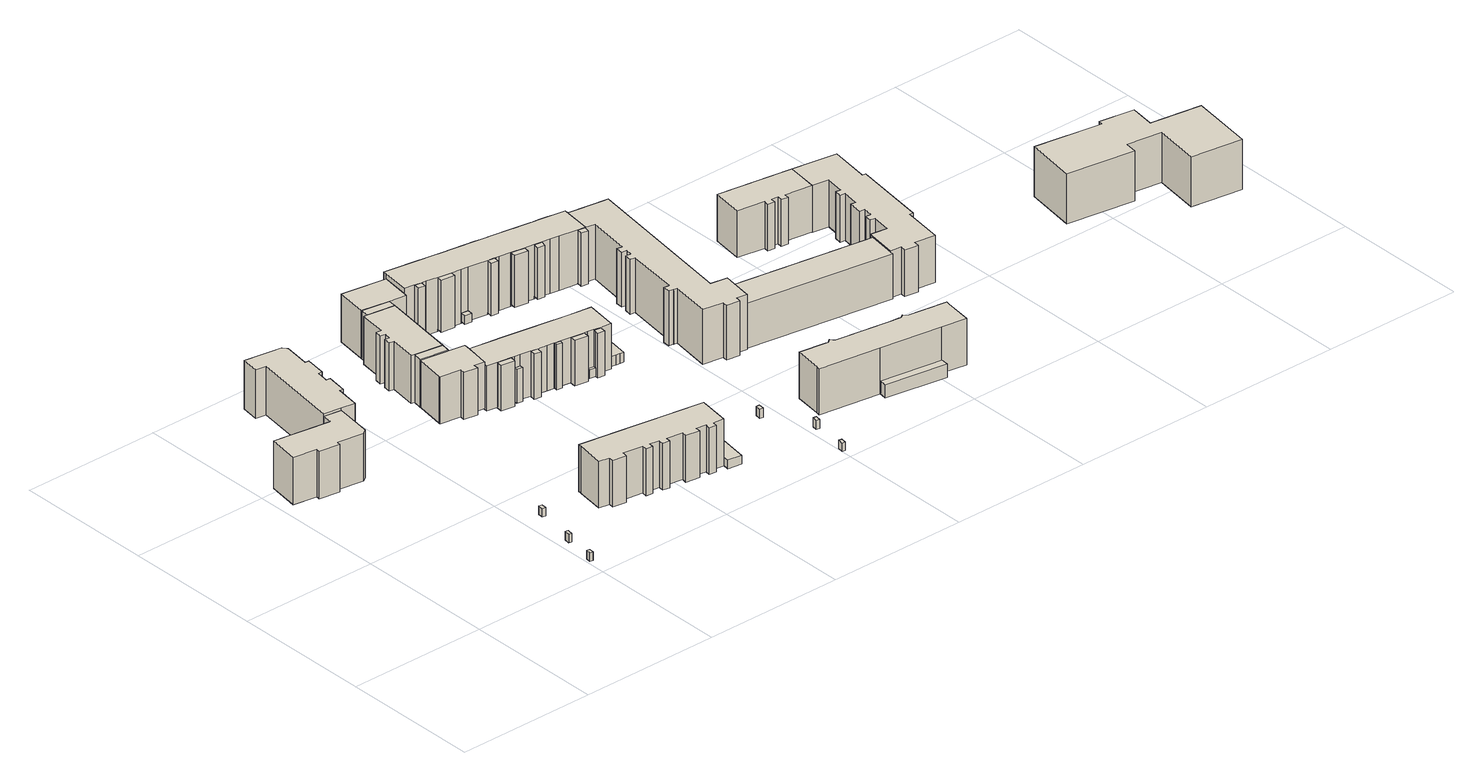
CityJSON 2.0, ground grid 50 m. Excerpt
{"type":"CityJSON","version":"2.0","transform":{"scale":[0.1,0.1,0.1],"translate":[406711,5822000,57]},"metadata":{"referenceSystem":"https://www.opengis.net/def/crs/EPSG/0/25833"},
"CityObjects":{
"building1":{"type":"Building","attributes":{"Gemeindeschluessel":"11000010","BezugspunktDach":"2200","function":"31001_1010","measuredHeight":16.96,"storeysAboveGround":5},"address":[{"country":"Germany","locality":"Berlin","thoroughfareNumber":"35, 37","thoroughfareName":"Schkeuditzer Straße"}],"geometry":[{"type":"Solid","lod":"1","boundaries":[[[[0,1,2,3,4,5,6,7,8,9,10]],[[11,12,13,14,15,16,17,18,19,20,21]],[[11,21,10,9]],[[12,11,9,8]],[[13,12,8,7]],[[14,13,7,6]],[[15,14,6,5]],[[16,15,5,4]],[[17,16,4,3]],[[18,17,3,2]],[[19,18,2,1]],[[20,19,1,0]],[[21,20,0,10]]]]}]},
"building2":{"type":"Building","attributes":{"Gemeindeschluessel":"11000010","BezugspunktDach":"2200","function":"51009_1610","measuredHeight":3,"storeysAboveGround":0},"address":[{"country":"Germany","locality":"Berlin"}],"geometry":[{"type":"Solid","lod":"1","boundaries":[[[[22,23,24,25]],[[26,27,28,29]],[[26,29,25,24]],[[27,26,24,23]],[[28,27,23,22]],[[29,28,22,25]]]]}]},
"building3":{"type":"Building","attributes":{"Gemeindeschluessel":"11000010","BezugspunktDach":"2200","function":"51009_1610","measuredHeight":3,"storeysAboveGround":0},"address":[{"country":"Germany","locality":"Berlin"}],"geometry":[{"type":"Solid","lod":"1","boundaries":[[[[30,31,32,33]],[[34,35,36,37]],[[34,37,33,32]],[[35,34,32,31]],[[36,35,31,30]],[[37,36,30,33]]]]}]},
"building4":{"type":"Building","attributes":{"Gemeindeschluessel":"11000010","BezugspunktDach":"2200","function":"51009_1610","measuredHeight":3,"storeysAboveGround":0},"address":[{"country":"Germany","locality":"Berlin"}],"geometry":[{"type":"Solid","lod":"1","boundaries":[[[[38,39,40,41]],[[42,43,44,45]],[[42,45,41,40]],[[43,42,40,39]],[[44,43,39,38]],[[45,44,38,41]]]]}]},
"building5":{"type":"Building","attributes":{"Gemeindeschluessel":"11000010","BezugspunktDach":"2200","function":"31001_1010","measuredHeight":17.37,"storeysAboveGround":5},"address":[{"country":"Germany","locality":"Berlin","thoroughfareNumber":"46, 48, 50","thoroughfareName":"Torgauer Straße"}],"geometry":[{"type":"Solid","lod":"1","boundaries":[[[[46,47,48,49,50,51,52,53,54,55,56,57,58,59,60,61]],[[62,63,64,65,66,67,68,69,70,71,72,73,74,75,76,77]],[[62,77,61,60]],[[63,62,60,59]],[[64,63,59,58]],[[65,64,58,57]],[[66,65,57,56]],[[67,66,56,55]],[[68,67,55,54]],[[69,68,54,53]],[[70,69,53,52]],[[71,70,52,51]],[[72,71,51,50]],[[73,72,50,49]],[[74,73,49,48]],[[75,74,48,47]],[[76,75,47,46]],[[77,76,46,61]]]]}]},
"building6":{"type":"Building","attributes":{"Gemeindeschluessel":"11000010","BezugspunktDach":"2200","function":"31001_1010","measuredHeight":16.77,"storeysAboveGround":5},"address":[{"country":"Germany","locality":"Berlin","thoroughfareNumber":"59, 61, 63","thoroughfareName":"Torgauer Straße"}],"geometry":[{"type":"Solid","lod":"1","boundaries":[[[[78,79,80,81,82,83,84,85,86,87,88,89,90,91,92,93,94,95,96,97,98,99,100,101,102,103]],[[104,105,106,107,108,109,110,111,112,113,114,115,116,117,118,119,120,121,122,123,124,125,126,127,128,129]],[[104,129,103,102]],[[105,104,102,101]],[[106,105,101,100]],[[107,106,100,99]],[[108,107,99,98]],[[109,108,98,97]],[[110,109,97,96]],[[111,110,96,95]],[[112,111,95,94]],[[113,112,94,93]],[[114,113,93,92]],[[115,114,92,91]],[[116,115,91,90]],[[117,116,90,89]],[[118,117,89,88]],[[119,118,88,87]],[[120,119,87,86]],[[121,120,86,85]],[[122,121,85,84]],[[123,122,84,83]],[[124,123,83,82]],[[125,124,82,81]],[[126,125,81,80]],[[127,126,80,79]],[[128,127,79,78]],[[129,128,78,103]]]]}]},
"building7":{"type":"Building","attributes":{"Gemeindeschluessel":"11000010","function":"31001_1010"},"address":[{"country":"Germany","locality":"Berlin","thoroughfareNumber":"45, 47, 49, 51","thoroughfareName":"Torgauer Straße"}],"children":["building7-1","building7-2","building7-3","building7-4","building7-5"]},
"building7-1":{"type":"BuildingPart","attributes":{"BezugspunktDach":"2200","measuredHeight":17.26,"storeysAboveGround":5},"parents":["building7"],"geometry":[{"type":"MultiSurface","lod":"1","boundaries":[[[130,131,132,133,134,135,136,137,138,139,140,141,142,143]],[[144,145,146,147,148,149,150,151,152,153,154,155,156,157]],[[144,157,143,142]],[[145,144,142,141]],[[146,145,141,140]],[[147,146,140,139]],[[148,147,139,138]],[[149,148,138,137]],[[150,149,137,136]],[[151,150,136,135]],[[153,152,134,133]],[[155,154,132,131]],[[156,155,131,130]],[[157,156,130,143]],[[151,135,134,152]],[[154,153,133,132,158]]]}]},
"building7-2":{"type":"BuildingPart","attributes":{"BezugspunktDach":"2200","measuredHeight":17.25,"storeysAboveGround":5},"parents":["building7"],"geometry":[{"type":"Solid","lod":"1","boundaries":[[[[159,160,161,162,163,164]],[[165,166,167,168,169,170]],[[165,170,164,163]],[[166,165,163,162]],[[167,166,162,161]],[[168,167,161,160]],[[169,168,160,159]],[[159,164,170,169]]]]}]},
"building7-3":{"type":"BuildingPart","attributes":{"BezugspunktDach":"2200","measuredHeight":17.25,"storeysAboveGround":5},"parents":["building7"],"geometry":[{"type":"Solid","lod":"1","boundaries":[[[[171,172,173,174,175,176,177,178,179,180,181,182,183,184]],[[185,186,187,188,189,190,191,192,193,194,195,196,197,198]],[[185,198,184,183]],[[186,185,183,182]],[[187,186,182,181]],[[189,188,180,179]],[[190,189,179,178]],[[191,190,178,177]],[[192,191,177,176]],[[193,192,176,175]],[[194,193,175,174]],[[195,194,174,173]],[[196,195,173,172]],[[197,196,172,171]],[[198,197,171,184]],[[188,187,181,180]]]]}]},
"building7-4":{"type":"BuildingPart","attributes":{"BezugspunktDach":"2200","measuredHeight":17.27,"storeysAboveGround":5},"parents":["building7"],"geometry":[{"type":"MultiSurface","lod":"1","boundaries":[[[199,133,132,200]],[[154,153,188,187]],[[154,187,200,132]],[[132,201,132,133]],[[188,153,133,199]],[[181,180,199,200]],[[153,154,201,132,133]],[[187,202,188,180,181]]]}]},
"building7-5":{"type":"BuildingPart","attributes":{"BezugspunktDach":"2200","measuredHeight":17.26,"storeysAboveGround":5},"parents":["building7"],"geometry":[{"type":"MultiSurface","lod":"1","boundaries":[[[134,159,164,135]],[[170,169,152,151]],[[170,151,135,164]],[[164,170,164,159]],[[152,169,159,134]],[[169,170,164,159]],[[203,151,152,134,135]]]}]},
"building8":{"type":"Building","attributes":{"Gemeindeschluessel":"11000010","BezugspunktDach":"2200","function":"51009_1610","measuredHeight":12.05,"storeysAboveGround":0},"address":[{"country":"Germany","locality":"Berlin"}],"geometry":[{"type":"Solid","lod":"1","boundaries":[[[[204,205,206,207]],[[208,209,210,211]],[[208,211,207,206]],[[209,208,206,205]],[[210,209,205,204]],[[211,210,204,207]]]]}]},
"building9":{"type":"Building","attributes":{"Gemeindeschluessel":"11000010","BezugspunktDach":"2200","function":"31001_2523","measuredHeight":3.12,"storeysAboveGround":1},"address":[{"country":"Germany","locality":"Berlin","thoroughfareNumber":"59 (1)","thoroughfareName":"Torgauer Straße"}],"geometry":[{"type":"Solid","lod":"1","boundaries":[[[[212,213,214,215,216]],[[217,218,219,220,221]],[[217,221,216,215]],[[218,217,215,214]],[[219,218,214,213]],[[220,219,213,212]],[[221,220,212,216]]]]}]},
"building10":{"type":"Building","attributes":{"Gemeindeschluessel":"11000010","function":"31001_1010"},"address":[{"country":"Germany","locality":"Berlin","thoroughfareNumber":"53, 55, 57","thoroughfareName":"Torgauer Straße"}],"children":["building10-1","building10-2","building10-3","building10-4","building10-5"]},
"building10-1":{"type":"BuildingPart","attributes":{"BezugspunktDach":"2200","measuredHeight":16.21,"storeysAboveGround":5},"parents":["building10"],"geometry":[{"type":"Solid","lod":"1","boundaries":[[[[222,223,224,225,226,227,228,229,230,231,232,233,234,235,236,237,238,239,240,241,242,243,244,245,246,247,248]],[[249,250,251,252,253,254,255,256,257,258,259,260,261,262,263,264,265,266,267,268,269,270,209,208,271,272,273]],[[249,273,248,247]],[[250,249,247,246]],[[251,250,246,245]],[[252,251,245,244]],[[253,252,244,243]],[[254,253,243,242]],[[255,254,242,241]],[[256,255,241,240]],[[257,256,240,239]],[[258,257,239,238]],[[259,258,238,237]],[[260,259,237,236]],[[261,260,236,235],[274,275,276,277]],[[262,261,235,234]],[[263,262,234,233]],[[265,264,232,231]],[[266,265,231,230]],[[267,266,230,229]],[[268,267,229,228]],[[269,268,228,227]],[[209,270,226,225]],[[208,209,225,224]],[[271,208,224,223]],[[273,272,222,248]],[[276,275,274,277]],[[264,263,233,232]],[[270,269,227,226]],[[272,271,223,222]]]]}]},
"building10-2":{"type":"BuildingPart","attributes":{"BezugspunktDach":"2200","measuredHeight":16.21,"storeysAboveGround":5},"parents":["building10"],"geometry":[{"type":"Solid","lod":"1","boundaries":[[[[278,233,232,279]],[[264,263,280,281]],[[264,281,279,232]],[[280,263,233,278]],[[281,280,278,279]],[[263,264,232,233]]]]}]},
"building10-3":{"type":"BuildingPart","attributes":{"BezugspunktDach":"2200","measuredHeight":16.29,"storeysAboveGround":5},"parents":["building10"],"geometry":[{"type":"MultiSurface","lod":"1","boundaries":[[[282,223,222,283]],[[284,285,286,287]],[[284,287,283,222]],[[285,284,272,271,223]],[[286,285,223,282]],[[287,286,282,283]],[[222,223,271,272]]]}]},
"building10-4":{"type":"BuildingPart","attributes":{"BezugspunktDach":"2200","measuredHeight":16.2,"storeysAboveGround":5},"parents":["building10"],"geometry":[{"type":"Solid","lod":"1","boundaries":[[[[288,227,226,289]],[[270,269,290,291]],[[270,291,289,226]],[[290,269,227,288]],[[291,290,288,289]],[[269,270,226,227]]]]}]},
"building10-5":{"type":"BuildingPart","attributes":{"BezugspunktDach":"2200","measuredHeight":15.92,"storeysAboveGround":5},"parents":["building10"],"geometry":[{"type":"Solid","lod":"1","boundaries":[[[[292,277,276,293,294]],[[295,275,274,296,297]],[[295,297,294,293]],[[275,295,293,276]],[[296,274,277,292]],[[297,296,292,294]],[[274,275,276,277]]]]}]},
"building11":{"type":"Building","attributes":{"Gemeindeschluessel":"11000010","BezugspunktDach":"2200","function":"51009_1610","measuredHeight":16.24,"storeysAboveGround":0},"address":[{"country":"Germany","locality":"Berlin"}],"geometry":[{"type":"Solid","lod":"1","boundaries":[[[[298,231,230,299]],[[266,265,300,301]],[[266,301,299,230]],[[265,266,230,231]],[[300,265,231,298]],[[301,300,298,299]]]]}]},
"building12":{"type":"Building","attributes":{"Gemeindeschluessel":"11000010","BezugspunktDach":"2200","function":"51009_1610","measuredHeight":16.79,"storeysAboveGround":0},"address":[{"country":"Germany","locality":"Berlin"}],"geometry":[{"type":"Solid","lod":"1","boundaries":[[[[302,303,304,305]],[[306,307,308,309]],[[306,309,305,304]],[[307,306,304,303]],[[308,307,303,302]],[[309,308,302,305]]]]}]},
"building13":{"type":"Building","attributes":{"Gemeindeschluessel":"11000010","BezugspunktDach":"2200","function":"51009_1610","measuredHeight":3,"storeysAboveGround":0},"address":[{"country":"Germany","locality":"Berlin"}],"geometry":[{"type":"Solid","lod":"1","boundaries":[[[[310,311,312,313]],[[314,275,295,315]],[[314,315,313,312]],[[275,314,312,311]],[[295,275,311,310]],[[315,295,310,313]]]]}]},
"building14":{"type":"Building","attributes":{"Gemeindeschluessel":"11000010","BezugspunktDach":"2200","function":"51009_1610","measuredHeight":3,"storeysAboveGround":0},"address":[{"country":"Germany","locality":"Berlin"}],"geometry":[{"type":"Solid","lod":"1","boundaries":[[[[316,317,318,319]],[[320,321,322,323]],[[320,323,319,318]],[[321,320,318,317]],[[322,321,317,316]],[[323,322,316,319]]]]}]},
"building15":{"type":"Building","attributes":{"Gemeindeschluessel":"11000010","BezugspunktDach":"2200","function":"51009_1610","measuredHeight":14.17,"storeysAboveGround":0},"address":[{"country":"Germany","locality":"Berlin"}],"geometry":[{"type":"Solid","lod":"1","boundaries":[[[[324,325,326,327]],[[328,329,330,331]],[[328,331,327,326]],[[329,328,326,325]],[[330,329,325,324]],[[331,330,324,327]]]]}]},
"building16":{"type":"Building","attributes":{"Gemeindeschluessel":"11000010","BezugspunktDach":"2200","function":"51009_1610","measuredHeight":3.38,"storeysAboveGround":0},"address":[{"country":"Germany","locality":"Berlin"}],"geometry":[{"type":"Solid","lod":"1","boundaries":[[[[332,333,334,335]],[[336,337,338,339]],[[336,339,335,334]],[[337,336,334,333]],[[338,337,333,332]],[[339,338,332,335]]]]}]},
"building17":{"type":"Building","attributes":{"Gemeindeschluessel":"11000010","BezugspunktDach":"2200","function":"31001_2523","measuredHeight":3.57,"storeysAboveGround":1},"address":[{"country":"Germany","locality":"Berlin","thoroughfareNumber":"53 (1)","thoroughfareName":"Torgauer Straße"}],"geometry":[{"type":"Solid","lod":"1","boundaries":[[[[340,341,342,343,344,345,346,347,348]],[[257,349,350,351,352,353,354,355,258]],[[257,258,348,347]],[[349,257,347,346]],[[350,349,346,345]],[[351,350,345,344]],[[352,351,344,343]],[[353,352,343,342]],[[354,353,342,341]],[[355,354,341,340]],[[258,355,340,348]]]]}]},
"building18":{"type":"Building","attributes":{"Gemeindeschluessel":"11000010","BezugspunktDach":"2200","function":"51009_1610","measuredHeight":3.26,"storeysAboveGround":0},"address":[{"country":"Germany","locality":"Berlin"}],"geometry":[{"type":"Solid","lod":"1","boundaries":[[[[356,357,358,359]],[[360,361,362,363]],[[360,363,359,358]],[[361,360,358,357]],[[362,361,357,356]],[[363,362,356,359]]]]}]},
"building19":{"type":"Building","attributes":{"Gemeindeschluessel":"11000010","function":"31001_1010"},"address":[{"country":"Germany","locality":"Berlin","thoroughfareNumber":"10, 2, 4, 6, 8","thoroughfareName":"Gohliser Straße"}],"children":["building19-1","building19-2","building19-3","building19-4","building19-5","building19-6","building19-7","building19-8"]},
"building19-1":{"type":"BuildingPart","attributes":{"BezugspunktDach":"2200","measuredHeight":19.39,"storeysAboveGround":6},"parents":["building19"],"geometry":[{"type":"MultiSurface","lod":"1","boundaries":[[[364,365,366,367,368,369,370,371,372,373,374,375,376,377,378,379,380,381,382,383,384,385,386,387,388,389,390,391,392,393,394,395,396,397,398,399,400,401,402]],[[403,404,405,406,407,408,409,410,411,412,413,414,415,416,417,418,419,420,421,422,423,424,425,426,427,428,429,430,431,432,433,434,435,436,437,438,439,440,441]],[[403,441,402,401]],[[404,403,401,400]],[[405,404,400,399]],[[406,405,399,398]],[[407,406,398,397]],[[408,407,397,396]],[[409,408,396,395]],[[410,409,395,394]],[[411,410,394,393]],[[412,411,393,392]],[[413,412,392,391]],[[414,413,391,390]],[[415,414,390,389]],[[416,415,389,388]],[[417,416,388,387]],[[418,417,387,386]],[[419,418,386,385]],[[420,419,385,384]],[[421,420,384,383]],[[422,421,442,443]],[[423,422,382,381]],[[424,423,381,380]],[[425,424,380,379]],[[426,425,444,445]],[[427,426,378,377]],[[428,427,377,446,447,376]],[[429,428,376,375]],[[430,429,375,374]],[[431,430,374,373]],[[432,431,373,448,449]],[[433,432,372,371]],[[434,433,450,451,452,453,371,370]],[[435,434,370,369]],[[436,435,454,455]],[[437,436,368,367]],[[438,437,367,366]],[[439,438,366,365]],[[440,439,456,457]],[[441,440,364,402]],[[443,442,383,382,458]],[[445,444,379,378]],[[376,447,446,377]],[[449,448,373,372]],[[453,452,451,450]],[[455,454,369,368]],[[457,456,365,364]]]}]},
"building19-2":{"type":"BuildingPart","attributes":{"BezugspunktDach":"2200","measuredHeight":18.58,"storeysAboveGround":6},"parents":["building19"],"geometry":[{"type":"MultiSurface","lod":"1","boundaries":[[[459,369,368,460]],[[455,454,461,462]],[[455,462,460,368]],[[461,454,369,459]],[[462,461,459,460]],[[454,455,368,369,463]]]}]},
"building19-3":{"type":"BuildingPart","attributes":{"BezugspunktDach":"2200","measuredHeight":3,"storeysAboveGround":6},"parents":["building19"],"geometry":[{"type":"Solid","lod":"1","boundaries":[[[[464,453,452,465]],[[451,450,466,467]],[[451,467,465,452]],[[466,450,453,464]],[[467,466,464,465]],[[450,451,452,453]]]]}]},
"building19-4":{"type":"BuildingPart","attributes":{"BezugspunktDach":"2200","measuredHeight":18.57,"storeysAboveGround":6},"parents":["building19"],"geometry":[{"type":"Solid","lod":"1","boundaries":[[[[468,377,376,469]],[[447,446,470,471]],[[447,471,469,376]],[[470,446,377,468]],[[471,470,468,469]],[[446,447,376,377]]]]}]},
"building19-5":{"type":"BuildingPart","attributes":{"BezugspunktDach":"2200","measuredHeight":19.02,"storeysAboveGround":6},"parents":["building19"],"geometry":[{"type":"Solid","lod":"1","boundaries":[[[[472,383,382,473]],[[443,442,474,475]],[[443,475,473,382]],[[474,442,383,472]],[[475,474,472,473]],[[442,443,382,383]]]]}]},
"building19-6":{"type":"BuildingPart","attributes":{"BezugspunktDach":"2200","measuredHeight":18.51,"storeysAboveGround":6},"parents":["building19"],"geometry":[{"type":"MultiSurface","lod":"1","boundaries":[[[476,379,378,477]],[[445,444,478,479]],[[445,479,477,378]],[[478,444,379,476]],[[479,478,476,477]],[[444,445,378,379,480]]]}]},
"building19-7":{"type":"BuildingPart","attributes":{"BezugspunktDach":"2200","measuredHeight":18.71,"storeysAboveGround":6},"parents":["building19"],"geometry":[{"type":"Solid","lod":"1","boundaries":[[[[481,373,372,482]],[[449,448,483,484]],[[449,484,482,372]],[[483,448,373,481]],[[484,483,481,482]],[[449,372,373,448]]]]}]},
"building19-8":{"type":"BuildingPart","attributes":{"BezugspunktDach":"2200","measuredHeight":18.97,"storeysAboveGround":6},"parents":["building19"],"geometry":[{"type":"Solid","lod":"1","boundaries":[[[[485,365,364,486]],[[457,456,487,488]],[[457,488,486,364]],[[487,456,365,485]],[[488,487,485,486]],[[457,364,365,456]]]]}]},
"building20":{"type":"Building","attributes":{"Gemeindeschluessel":"11000010","BezugspunktDach":"2200","function":"51009_1610","measuredHeight":9.61,"storeysAboveGround":0},"address":[{"country":"Germany","locality":"Berlin"}],"geometry":[{"type":"Solid","lod":"1","boundaries":[[[[489,490,491,492]],[[493,494,495,496]],[[493,496,492,491]],[[494,493,491,490]],[[495,494,490,489]],[[496,495,489,492]]]]}]},
"building21":{"type":"Building","attributes":{"Gemeindeschluessel":"11000010","BezugspunktDach":"2200","function":"51009_1610","measuredHeight":15.85,"storeysAboveGround":0},"address":[{"country":"Germany","locality":"Berlin"}],"geometry":[{"type":"Solid","lod":"1","boundaries":[[[[497,498,499,500]],[[501,502,503,504]],[[501,504,500,499]],[[502,501,499,498]],[[503,502,498,497]],[[504,503,497,500]]]]}]},
"building22":{"type":"Building","attributes":{"Gemeindeschluessel":"11000010","BezugspunktDach":"2200","function":"31001_1010","measuredHeight":19.57,"storeysAboveGround":6},"address":[{"country":"Germany","locality":"Berlin","thoroughfareNumber":"12, 14, 16, 18, 20","thoroughfareName":"Gohliser Straße"}],"geometry":[{"type":"Solid","lod":"1","boundaries":[[[[505,506,507,508,509,510,511,512,513,514,515,516,517,518,519,520,521,522,523,524,525,526,527,528,529,530,531]],[[532,533,534,535,536,537,538,539,540,541,542,543,544,545,546,547,548,549,550,551,552,553,554,555,556,557,558]],[[532,558,531,530]],[[533,532,530,529]],[[534,533,529,528]],[[535,534,528,527]],[[536,535,527,526]],[[537,536,526,525]],[[538,537,525,524]],[[539,538,524,523]],[[540,539,523,522]],[[541,540,522,521]],[[542,541,521,520]],[[543,542,520,519]],[[544,543,519,518]],[[545,544,518,517]],[[546,545,517,516]],[[547,546,516,515]],[[548,547,515,514]],[[549,548,514,513]],[[550,549,513,512]],[[551,550,512,511]],[[552,551,511,510]],[[553,552,510,509]],[[554,553,509,508]],[[555,554,508,507]],[[556,555,507,506]],[[557,556,506,505]],[[558,557,505,531]]]]}]},
"building23":{"type":"Building","attributes":{"Gemeindeschluessel":"11000010","BezugspunktDach":"2200","function":"51009_1610","measuredHeight":3,"storeysAboveGround":0},"address":[{"country":"Germany","locality":"Berlin"}],"geometry":[{"type":"Solid","lod":"1","boundaries":[[[[559,560,561,562]],[[563,564,565,566]],[[563,566,562,561]],[[564,563,561,560]],[[565,564,560,559]],[[566,565,559,562]]]]}]},
"building24":{"type":"Building","attributes":{"Gemeindeschluessel":"11000010","BezugspunktDach":"2200","function":"31001_1010","measuredHeight":16.53,"storeysAboveGround":5},"address":[{"country":"Germany","locality":"Berlin","thoroughfareNumber":"42, 44, 46, 48","thoroughfareName":"Gohliser Straße"}],"geometry":[{"type":"Solid","lod":"1","boundaries":[[[[567,568,569,570,571,572,573,574,575,576,577,578,579,580,581,582,583,584,585,586,587,588,589,590,591,592]],[[593,594,595,596,597,598,599,600,601,602,603,604,605,606,607,608,609,610,611,612,613,614,615,616,617,618]],[[593,618,592,591]],[[594,593,591,590]],[[595,594,590,589]],[[596,595,589,588]],[[597,596,588,587]],[[598,597,587,586]],[[599,598,586,585]],[[600,599,585,584]],[[601,600,584,583]],[[602,601,583,582]],[[603,602,582,581]],[[604,603,581,580]],[[605,604,580,579]],[[606,605,579,578]],[[607,606,578,577]],[[608,607,577,576]],[[609,608,576,575]],[[610,609,575,574]],[[611,610,574,573]],[[612,611,573,572]],[[613,612,572,571]],[[614,613,571,570]],[[615,614,570,569]],[[616,615,569,568]],[[617,616,568,567]],[[618,617,567,592]]]]}]},
"building25":{"type":"Building","attributes":{"Gemeindeschluessel":"11000010","BezugspunktDach":"2200","function":"51009_1610","measuredHeight":4.73,"storeysAboveGround":0},"address":[{"country":"Germany","locality":"Berlin"}],"geometry":[{"type":"Solid","lod":"1","boundaries":[[[[619,620,621,622]],[[623,624,625,626]],[[623,626,622,621]],[[624,623,621,620]],[[625,624,620,619]],[[626,625,619,622]]]]}]},
"building26":{"type":"Building","attributes":{"Gemeindeschluessel":"11000010","BezugspunktDach":"2200","function":"31001_1010","measuredHeight":16.1,"storeysAboveGround":5},"address":[{"country":"Germany","locality":"Berlin","thoroughfareNumber":"22, 24, 26, 28","thoroughfareName":"Gohliser Straße"}],"geometry":[{"type":"Solid","lod":"1","boundaries":[[[[627,628,629,630,631,632]],[[633,634,635,636,637,638]],[[633,638,632,631]],[[634,633,631,630]],[[635,634,630,629]],[[636,635,629,628]],[[637,636,628,627]],[[638,637,627,632]]]]}]},
"building27":{"type":"Building","attributes":{"Gemeindeschluessel":"11000010","BezugspunktDach":"2200","function":"31001_1010","measuredHeight":16.73,"storeysAboveGround":5},"address":[{"country":"Germany","locality":"Berlin","thoroughfareNumber":"30, 32","thoroughfareName":"Gohliser Straße"}],"geometry":[{"type":"Solid","lod":"1","boundaries":[[[[639,640,641,642,643,644,645,646,647,648,649,650]],[[651,652,653,654,655,656,657,658,659,660,661,662]],[[651,662,650,649]],[[652,651,649,648]],[[653,652,648,647]],[[654,653,647,646]],[[655,654,646,645]],[[656,655,645,644]],[[657,656,644,643]],[[658,657,643,642]],[[659,658,642,641]],[[660,659,641,640]],[[661,660,640,639]],[[662,661,639,650]]]]}]},
"building28":{"type":"Building","attributes":{"Gemeindeschluessel":"11000010","BezugspunktDach":"2200","function":"31001_1010","measuredHeight":16.88,"storeysAboveGround":5},"address":[{"country":"Germany","locality":"Berlin","thoroughfareNumber":"34, 36, 38, 40","thoroughfareName":"Gohliser Straße"}],"geometry":[{"type":"Solid","lod":"1","boundaries":[[[[663,664,665,666,667,668,669,670,671,672,648,647,673,674,675,676,677,678,679,680,681,682,683,684,685,686,687,688,689]],[[690,691,692,693,694,695,696,697,698,699,700,701,702,703,704,705,706,707,708,709,710,711,712,713,714,715,716,717,718]],[[690,718,689,688]],[[691,690,688,687]],[[692,691,687,686]],[[693,692,686,685]],[[694,693,685,684]],[[695,694,684,683]],[[696,695,683,682]],[[697,696,682,681]],[[698,697,681,680]],[[699,698,680,679]],[[700,699,679,678]],[[701,700,678,677]],[[702,701,677,676]],[[703,702,676,675]],[[704,703,675,674]],[[705,704,674,673]],[[706,705,673,647]],[[707,706,647,648]],[[708,707,648,672]],[[709,708,672,671]],[[710,709,671,670]],[[711,710,670,669]],[[712,711,669,668]],[[713,712,668,667]],[[714,713,667,666]],[[715,714,666,665]],[[716,715,665,664]],[[717,716,664,663]],[[718,717,663,689]]]]}]},
"building29":{"type":"Building","attributes":{"name":"Bücherwurm-Schule am Weiher","Gemeindeschluessel":"11000010","BezugspunktDach":"2200","function":"31001_3021","measuredHeight":17.93,"storeysAboveGround":4},"address":[{"country":"Germany","locality":"Berlin","thoroughfareNumber":"1","thoroughfareName":"Eilenburger Straße"}],"geometry":[{"type":"Solid","lod":"1","boundaries":[[[[719,720,721,722,723,724,725,726,727,728,729,730]],[[731,732,733,734,735,736,737,738,739,740,741,742]],[[731,742,730,729]],[[732,731,729,728]],[[733,732,728,727]],[[734,733,727,726]],[[735,734,726,725]],[[736,735,725,724]],[[737,736,724,723]],[[738,737,723,722]],[[739,738,722,721]],[[740,739,721,720]],[[741,740,720,719]],[[742,741,719,730]]]]}]}
},
"vertices":[
[89,847,216],[87,833,216],[160,822,216],[162,836,216],[256,821,216],[272,833,216],[292,965,216],[229,975,216],[224,939,216],[22,970,216],[5,860,216],[22,970,46],[224,939,46],[229,975,46],[292,965,46],[272,833,46],[256,821,46],[162,836,46],[160,822,46],[87,833,46],[89,847,46],[5,860,46],
[489,32,66],[492,50,66],[480,51,66],[477,33,66],[480,51,36],[492,50,36],[489,32,36],[477,33,36],
[507,151,69],[511,171,69],[500,173,69],[496,153,69],[500,173,39],[511,171,39],[507,151,39],[496,153,39],
[545,314,69],[548,334,69],[536,335,69],[533,316,69],[536,335,39],[548,334,39],[545,314,39],[533,316,39],
[292,965,225],[340,957,225],[353,1043,225],[366,1041,225],[377,1114,225],[363,1116,225],[370,1161,225],[384,1159,225],[395,1232,225],[381,1234,225],[395,1328,225],[383,1344,225],[250,1364,225],[240,1301,225],[277,1295,225],[229,975,225],[277,1295,51],[240,1301,51],[250,1364,51],[383,1344,51],[395,1328,51],[381,1234,51],[395,1232,51],[384,1159,51],[370,1161,51],[363,1116,51],[377,1114,51],[366,1041,51],[353,1043,51],[340,957,51],[292,965,51],[229,975,51],
[740,242,201],[738,225,201],[786,217,201],[789,235,201],[858,224,201],[856,206,201],[881,203,201],[884,220,201],[918,215,201],[915,197,201],[940,193,201],[943,211,201],[1001,202,201],[998,184,201],[1047,177,201],[1049,194,201],[1084,189,201],[1081,171,201],[1106,168,201],[1109,185,201],[1147,179,201],[1162,278,201],[1164,292,201],[720,360,201],[717,347,201],[702,248,201],[717,347,34],[720,360,34],[1164,292,34],[1162,278,34],[1147,179,34],[1109,185,34],[1106,168,34],[1081,171,34],[1084,189,34],[1049,194,34],[1047,177,34],[998,184,34],[1001,202,34],[943,211,34],[940,193,34],[915,197,34],[918,215,34],[884,220,34],[881,203,34],[856,206,34],[858,224,34],[789,235,34],[786,217,34],[738,225,34],[740,242,34],[702,248,34],
[667,1150,222],[652,1054,222],[664,1052,222],[763,1036,222],[804,1302,222],[705,1317,222],[693,1318,222],[678,1222,222],[660,1225,222],[656,1200,222],[674,1197,222],[671,1174,222],[653,1177,222],[649,1152,222],[653,1177,50],[671,1174,50],[674,1197,50],[656,1200,50],[660,1225,50],[678,1222,50],[693,1318,50],[705,1317,50],[804,1302,50],[763,1036,50],[664,1052,50],[652,1054,50],[667,1150,50],[649,1152,50],[664,1052,114],
[808,1332,222],[868,1323,222],[870,1335,222],[885,1435,222],[726,1459,222],[709,1348,222],[726,1459,50],[885,1435,50],[870,1335,50],[868,1323,50],[808,1332,50],[709,1348,50],
[715,898,218],[712,880,218],[761,872,218],[763,890,218],[801,885,218],[801,889,218],[816,984,218],[817,992,218],[818,996,218],[758,1005,218],[659,1020,218],[659,1016,218],[642,913,218],[642,909,218],[642,913,50],[659,1016,50],[659,1020,50],[758,1005,50],[818,996,50],[817,992,50],[816,984,50],[801,889,50],[801,885,50],[763,890,50],[761,872,50],[712,880,50],[715,898,50],[642,909,50],
[758,1005,222],[659,1020,222],[664,1052,93],[661,1020,50],
[705,1317,131],
[917,843,169],[918,855,169],[898,858,169],[896,847,169],[898,858,48],[918,855,48],[917,843,48],[896,847,48],
[1193,150,66],[1212,271,66],[1162,278,66],[1147,179,66],[1144,157,66],[1147,179,35],[1162,278,35],[1212,271,35],[1193,150,35],[1144,157,35],
[836,867,210],[885,860,210],[898,858,210],[918,855,210],[954,849,210],[979,845,210],[1013,840,210],[1038,836,210],[1041,836,210],[1060,833,210],[1097,827,210],[1145,820,210],[1158,818,210],[1179,815,210],[1204,811,210],[1242,805,210],[1244,817,210],[1259,916,210],[1195,926,210],[1179,928,210],[1076,944,210],[1060,946,210],[933,966,210],[918,968,210],[816,984,210],[801,885,210],[799,873,210],[801,885,48],[816,984,48],[918,968,48],[933,966,48],[1060,946,48],[1076,944,48],[1179,928,48],[1195,926,48],[1259,916,48],[1244,817,48],[1242,805,48],[1204,811,48],[1179,815,48],[1158,818,48],[1145,820,48],[1097,827,48],[1060,833,48],[1041,836,48],[1038,836,48],[1013,840,48],[979,845,48],[954,849,48],[885,860,48],[836,867,48],[799,873,48],[1204,811,49],[1179,815,49],[1179,815,208],[1204,811,208],
[1142,798,210],[1094,806,210],[1142,798,48],[1094,806,48],
[881,838,210],[833,845,210],[836,867,47],[885,860,47],[881,838,47],[833,845,47],
[976,824,210],[951,828,210],[976,824,48],[951,828,48],
[1201,789,208],[1177,803,208],[1177,793,208],[1177,803,49],[1201,789,49],[1177,793,49],
[1058,821,210],[1038,824,210],[1058,821,48],[1038,824,48],
[970,1434,218],[972,1444,218],[951,1447,218],[950,1437,218],[951,1447,50],[972,1444,50],[970,1434,50],[950,1437,50],
[1177,803,79],[1179,815,79],[1158,818,79],[1156,807,79],[1158,818,49],[1156,807,49],
[1488,9,58],[1491,29,58],[1480,31,58],[1477,10,58],[1480,31,28],[1491,29,28],[1488,9,28],[1477,10,28],
[1089,1415,191],[1090,1426,191],[1070,1429,191],[1068,1419,191],[1070,1429,49],[1090,1426,49],[1089,1415,49],[1068,1419,49],
[1422,311,65],[1425,332,65],[1413,333,65],[1410,313,65],[1413,333,32],[1425,332,32],[1422,311,32],[1410,313,32],
[1269,813,83],[1284,811,83],[1296,809,83],[1315,932,83],[1300,934,83],[1277,938,83],[1263,940,83],[1259,916,83],[1244,817,83],[1263,940,48],[1277,938,48],[1300,934,48],[1315,932,48],[1296,809,48],[1284,811,48],[1269,813,48],
[1510,152,63],[1513,171,63],[1502,173,63],[1499,154,63],[1502,173,30],[1513,171,30],[1510,152,30],[1499,154,30],
[907,1330,240],[932,1326,240],[937,1325,240],[950,1323,240],[990,1317,240],[1038,1309,240],[1073,1304,240],[1098,1300,240],[1168,1290,240],[1192,1286,240],[1198,1285,240],[1210,1283,240],[1251,1277,240],[1299,1269,240],[1334,1264,240],[1361,1260,240],[1391,1255,240],[1423,1250,240],[1488,1240,240],[1513,1236,240],[1517,1237,240],[1530,1336,240],[1532,1347,240],[1494,1353,240],[1471,1357,240],[1439,1362,240],[1416,1365,240],[1409,1366,240],[1350,1375,240],[1329,1379,240],[1231,1394,240],[1212,1397,240],[1089,1415,240],[1068,1419,240],[970,1434,240],[950,1437,240],[887,1447,240],[885,1435,240],[870,1335,240],[885,1435,46],[887,1447,46],[950,1437,46],[970,1434,46],[1068,1419,46],[1089,1415,46],[1212,1397,46],[1231,1394,46],[1329,1379,46],[1350,1375,46],[1409,1366,46],[1416,1365,46],[1439,1362,46],[1471,1357,46],[1494,1353,46],[1532,1347,46],[1530,1336,46],[1517,1237,46],[1513,1236,46],[1488,1240,46],[1423,1250,46],[1391,1255,46],[1361,1260,46],[1334,1264,46],[1299,1269,46],[1251,1277,46],[1210,1283,46],[1198,1285,46],[1192,1286,46],[1168,1290,46],[1098,1300,46],[1073,1304,46],[1038,1309,46],[990,1317,46],[950,1323,46],[937,1325,46],[932,1326,46],[907,1330,46],[870,1335,46],[1513,1236,49],[1488,1240,49],[1361,1260,55],[1334,1264,55],[1299,1269,54],[1251,1277,54],[1192,1286,52],[1168,1290,52],[1098,1300,54],[1073,1304,54],[1073,1304,84],[1098,1300,84],[1038,1309,54],[990,1317,54],[932,1326,50],[907,1330,50],[1488,1240,113],
[1035,1289,240],[987,1296,240],[1035,1289,54],[987,1296,54],[1038,1309,110],
[1095,1280,84],[1070,1283,84],[1095,1280,54],[1070,1283,54],
[1295,1248,240],[1248,1256,240],[1295,1248,54],[1248,1256,54],
[1509,1215,240],[1485,1219,240],[1509,1215,49],[1485,1219,49],
[1355,1239,240],[1330,1243,240],[1355,1239,55],[1330,1243,55],[1361,1260,177],
[1189,1265,240],[1165,1269,240],[1189,1265,52],[1165,1269,52],
[929,1305,240],[904,1309,240],[929,1305,50],[904,1309,50],
[1231,1394,145],[1233,1404,145],[1213,1407,145],[1212,1397,145],[1213,1407,49],[1233,1404,49],[1231,1394,49],[1212,1397,49],
[1350,1375,208],[1352,1385,208],[1330,1388,208],[1329,1379,208],[1330,1388,49],[1352,1385,49],[1350,1375,49],[1329,1379,49],
[1484,794,238],[1483,793,238],[1496,791,238],[1474,649,238],[1547,637,238],[1544,619,238],[1592,612,238],[1595,630,238],[1632,624,238],[1634,636,238],[1650,736,238],[1590,745,238],[1677,1314,238],[1530,1336,238],[1517,1237,238],[1551,1231,238],[1527,1080,238],[1509,1083,238],[1506,1058,238],[1524,1055,238],[1520,1032,238],[1502,1035,238],[1498,1010,238],[1516,1007,238],[1488,819,238],[1469,822,238],[1466,797,238],[1469,822,42],[1488,819,42],[1516,1007,42],[1498,1010,42],[1502,1035,42],[1520,1032,42],[1524,1055,42],[1506,1058,42],[1509,1083,42],[1527,1080,42],[1551,1231,42],[1517,1237,42],[1530,1336,42],[1677,1314,42],[1590,745,42],[1650,736,42],[1634,636,42],[1632,624,42],[1595,630,42],[1592,612,42],[1544,619,42],[1547,637,42],[1474,649,42],[1496,791,42],[1483,793,42],[1484,794,42],[1466,797,42],
[1494,1353,78],[1495,1363,78],[1473,1366,78],[1471,1357,78],[1473,1366,48],[1495,1363,48],[1494,1353,48],[1471,1357,48],
[1789,190,186],[2008,157,186],[2097,143,186],[2112,243,186],[2114,255,186],[2042,266,186],[2014,270,186],[1984,275,186],[1975,276,186],[1965,289,186],[1952,279,186],[1944,281,186],[1912,285,186],[1886,289,186],[1780,305,186],[1755,309,186],[1723,314,186],[1715,315,186],[1705,329,186],[1692,319,186],[1683,320,186],[1651,325,186],[1625,329,186],[1588,335,186],[1573,235,186],[1571,223,186],[1573,235,21],[1588,335,21],[1625,329,21],[1651,325,21],[1683,320,21],[1692,319,21],[1705,329,21],[1715,315,21],[1723,314,21],[1755,309,21],[1780,305,21],[1886,289,21],[1912,285,21],[1944,281,21],[1952,279,21],[1965,289,21],[1975,276,21],[1984,275,21],[2014,270,21],[2042,266,21],[2114,255,21],[2112,243,21],[2097,143,21],[2008,157,21],[1789,190,21],[1571,223,21],
[2004,127,69],[2008,157,69],[1789,190,69],[1784,161,69],[1789,190,22],[2008,157,22],[2004,127,22],[1784,161,22],
[2161,556,198],[2162,567,198],[2178,667,198],[1652,747,198],[1650,736,198],[1634,636,198],[1650,736,37],[1652,747,37],[2178,667,37],[2162,567,37],[2161,556,37],[1634,636,37],
[2061,1031,203],[2058,1014,203],[2083,1010,203],[2085,1028,203],[2108,1024,203],[2106,1007,203],[2131,1003,203],[2133,1021,203],[2230,1006,203],[2247,1118,203],[1980,1158,203],[1963,1046,203],[1980,1158,36],[2247,1118,36],[2230,1006,36],[2133,1021,36],[2131,1003,36],[2106,1007,36],[2108,1024,36],[2085,1028,36],[2083,1010,36],[2058,1014,36],[2061,1031,36],[1963,1046,36],
[2200,562,203],[2198,544,203],[2246,536,203],[2249,555,203],[2322,544,203],[2343,686,203],[2356,684,203],[2396,949,203],[2384,951,203],[2406,1093,203],[2290,997,203],[2279,929,203],[2261,932,203],[2257,907,203],[2275,904,203],[2266,846,203],[2248,848,203],[2241,800,203],[2259,797,203],[2254,763,203],[2236,766,203],[2232,741,203],[2250,738,203],[2239,670,203],[2180,679,203],[2178,667,203],[2162,567,203],[2178,667,35],[2180,679,35],[2239,670,35],[2250,738,35],[2232,741,35],[2236,766,35],[2254,763,35],[2259,797,35],[2241,800,35],[2248,848,35],[2266,846,35],[2275,904,35],[2257,907,35],[2261,932,35],[2279,929,35],[2290,997,35],[2230,1006,35],[2247,1118,35],[2406,1093,35],[2384,951,35],[2396,949,35],[2356,684,35],[2343,686,35],[2322,544,35],[2249,555,35],[2246,536,35],[2198,544,35],[2200,562,35],[2162,567,35],
[3117,531,184],[3124,576,184],[3248,557,184],[3223,393,184],[3406,365,184],[3440,593,184],[3257,620,184],[3271,710,184],[3148,729,184],[3145,714,184],[2904,751,184],[2875,568,184],[2904,751,5],[3145,714,5],[3148,729,5],[3271,710,5],[3257,620,5],[3440,593,5],[3406,365,5],[3223,393,5],[3248,557,5],[3124,576,5],[3117,531,5],[2875,568,5]
]}
